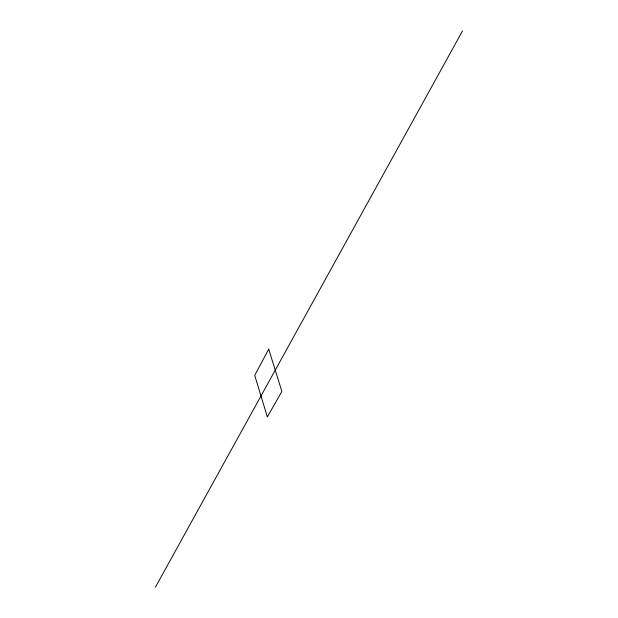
<?xml version="1.0" encoding="UTF-8"?>
<svg xmlns="http://www.w3.org/2000/svg" width="618" height="618" viewBox="0 0 618 618"><rect width="100%" height="100%" fill="white"/><g stroke="black" fill="none" stroke-linecap="round" stroke-linejoin="round"><path stroke-width="0.93" d="M155.481 587.1L462.519 30.9M268.714 349.17L254.724 375.358L267.339 416.903L281.885 391.441L268.714 349.17"/></g></svg>
